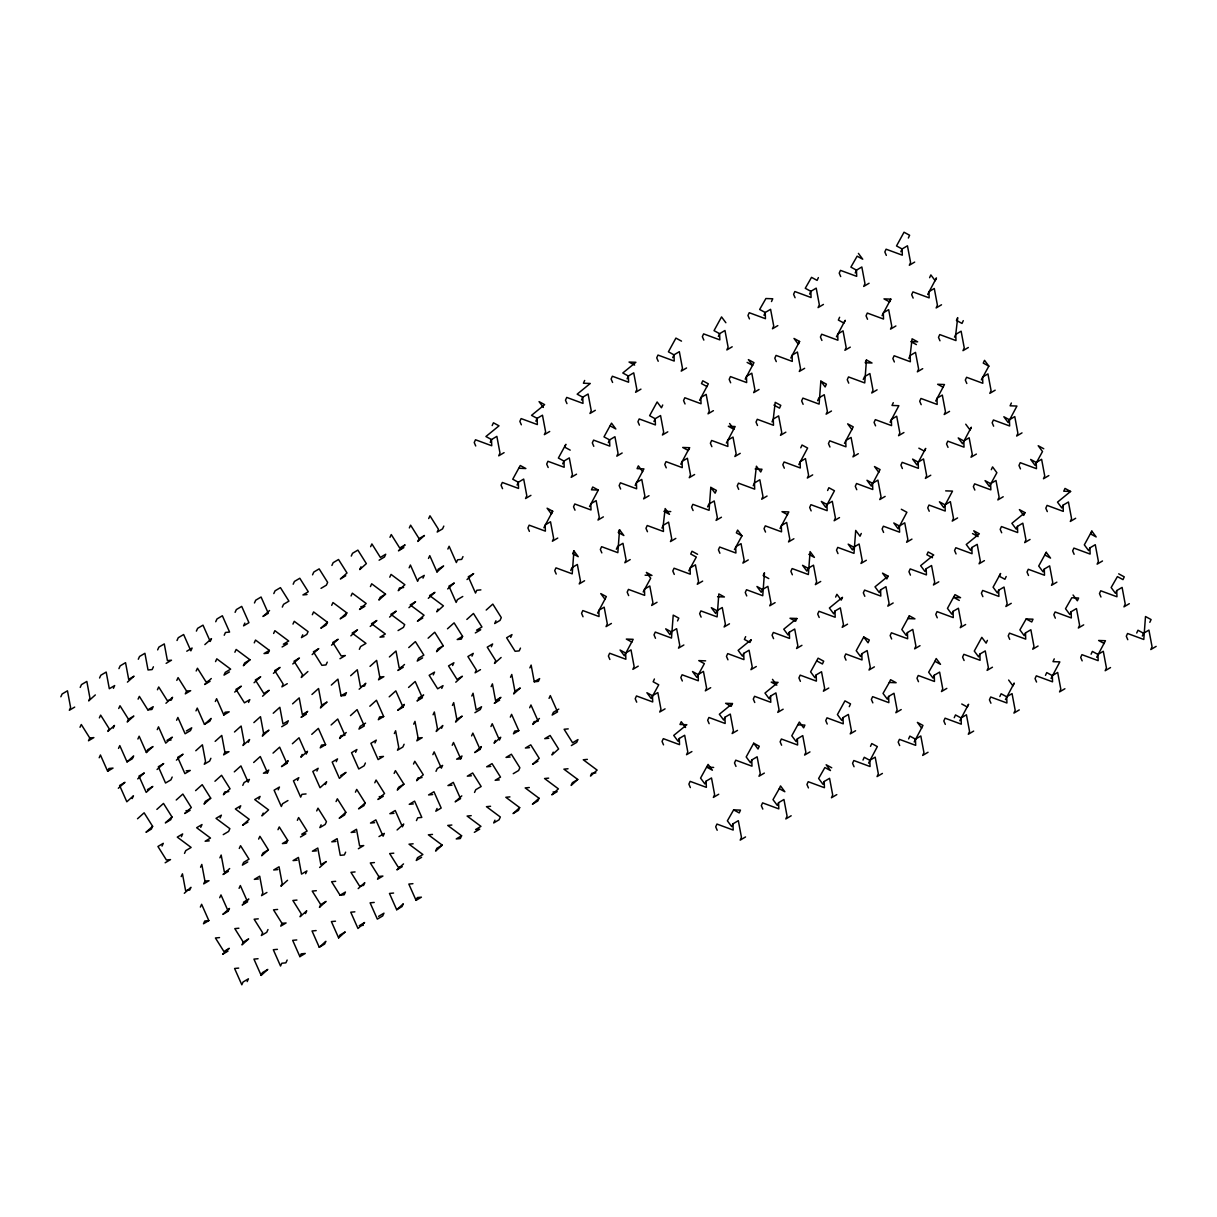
<?xml version="1.0" encoding="UTF-8"?>
<svg xmlns="http://www.w3.org/2000/svg" width="1217" height="1217" viewBox="0 0 1217 1217"><rect width="100%" height="100%" fill="white"/><g stroke="black" fill="none" stroke-linecap="round" stroke-linejoin="round"><path stroke-width="1.5" d="M573.922 550.89L572.659 553.674L578.242 556.701L573.922 550.89L572.218 573.846L555.986 567.867L554.724 570.636L556.215 574.059M619.544 529.73L618.282 532.498L623.865 535.526L619.544 529.73L617.84 552.67L601.609 546.692L600.346 549.46L601.837 552.898M655.491 638.286L654.016 634.863L655.278 632.079L671.495 638.073L673.214 615.117L678.797 618.145L677.534 620.929M710.789 487.378L715.109 493.189L716.372 490.405L710.789 487.378L709.085 510.319L692.853 504.34L691.591 507.124L693.082 510.547M701.114 617.11L699.638 613.687L700.886 610.919L717.117 616.897L718.836 593.942L724.404 596.969L717.574 596.726M746.736 595.934L745.26 592.512L746.508 589.743L762.74 595.721L764.459 572.766L763.196 575.55L768.779 578.577M820.836 381.149L825.156 386.96L826.404 384.176L820.836 381.149L819.117 404.105L802.885 398.111L801.638 400.895L803.114 404.318M792.358 574.774L790.883 571.351L792.13 568.567L808.362 574.546L810.081 551.605L814.401 557.401L808.818 554.374M866.458 359.973L865.196 362.757L872.026 363.001L866.458 359.973L864.739 382.929L848.508 376.935L847.26 379.719L848.736 383.142M837.981 553.598L836.505 550.175L837.752 547.391L853.984 553.37L855.703 530.429L860.023 536.225L861.271 533.457M1127.779 639.701L1126.303 636.263L1127.566 633.494L1143.782 639.473L1145.501 616.517L1151.084 619.559L1149.822 622.328M60.85 696.778L62.113 693.994L67.467 690.815L70.601 707.488L69.339 710.272L74.693 707.092M80.216 687.392L81.478 684.608L86.833 681.429L89.952 698.117L88.689 700.901L95.322 694.937M99.566 678.006L100.828 675.237L106.198 672.058L109.317 688.731L114.672 685.551L113.409 688.335M80.018 727.279L81.28 724.495L89.754 737.989L88.491 740.773L93.861 737.593L89.754 737.989M118.931 668.635L120.194 665.851L125.549 662.672L128.683 679.36L134.037 676.18L127.42 682.128M99.368 717.893L100.631 715.109L109.119 728.618L107.857 731.402L114.474 725.438L113.211 728.222M138.297 659.249L139.559 656.465L144.914 653.301L148.033 669.974L152.14 669.578L153.403 666.794M118.734 708.507L119.996 705.738L128.485 719.232L127.222 722.016L133.84 716.052L128.485 719.232M99.186 757.765L100.433 754.996L107.659 771.274L113.029 768.094L108.921 768.49L107.659 771.274M157.647 649.878L158.91 647.094L164.28 643.915L167.398 660.588L171.491 660.207L166.136 663.371M138.099 699.136L139.362 696.352L147.835 709.861L151.942 709.465L153.205 706.681L147.835 709.861M118.536 748.394L119.798 745.61L127.024 761.888L132.379 758.723L133.642 755.94L127.024 761.888M177.013 640.492L178.275 637.708L183.63 634.529L190.856 650.821L192.119 648.037L186.764 651.217M157.449 689.75L158.712 686.966L167.201 700.475L171.308 700.079L172.555 697.295L165.938 703.259M137.901 739.008L139.164 736.224L146.39 752.517L153.007 746.553L147.653 749.733L146.39 752.517M196.378 631.106L197.641 628.337L202.996 625.158L210.222 641.435L211.484 638.666L204.852 644.614M176.815 680.379L178.078 677.595L186.566 691.089L185.303 693.873L190.658 690.693L186.566 691.089M157.267 729.637L158.514 726.853L165.74 743.131L172.373 737.183L167.003 740.362L171.11 739.966M132.181 798.595L133.444 795.812L126.827 801.775L119.601 785.497L124.971 782.318L118.338 788.266M215.728 621.735L216.991 618.951L222.361 615.772L229.587 632.064L225.48 632.46L224.217 635.244M196.18 670.993L197.443 668.209L205.916 681.718L210.024 681.322L204.669 684.502L211.286 678.538M176.617 720.251L177.88 717.467L185.106 733.76L190.46 730.58L191.723 727.796L186.368 730.976M235.094 612.349L236.357 609.58L241.711 606.401L248.937 622.678L243.583 625.857L244.845 623.074M215.546 661.607L216.793 658.838L230.652 669.152L225.282 672.332L224.019 675.116L229.389 671.936M195.983 710.88L197.245 708.096L204.471 724.374L209.826 721.194L211.089 718.426L204.471 724.374M172.175 777.054L170.912 779.838L165.542 783.018L158.332 766.725L163.686 763.561L157.069 769.509M152.612 826.313L151.349 829.096L145.994 832.276L152.612 826.313L144.123 812.819L137.506 818.767M254.459 602.978L255.722 600.194L261.077 597.015L268.303 613.307L262.948 616.471L269.565 610.523M234.896 652.236L236.159 649.452L250.002 659.781L243.385 665.729L244.647 662.961L250.002 659.781M215.348 701.494L216.611 698.71L223.822 715.003L229.192 711.823L225.084 712.219L223.822 715.003M171.977 816.942L170.715 819.726L165.345 822.89L171.977 816.942L163.489 803.433L156.871 809.396M273.81 593.592L275.072 590.808L280.442 587.644L288.916 601.137L283.561 604.317L282.298 607.1M162.028 846.089L163.291 843.32L157.936 846.484L166.41 859.993L170.517 859.598L165.147 862.777M254.262 642.85L255.524 640.066L269.368 650.395L268.105 653.179L264.013 653.575L269.368 650.395M210.891 758.297L209.628 761.081L204.273 764.261L205.536 761.477L202.402 744.789L195.785 750.752M293.175 584.221L294.438 581.437L299.793 578.258L308.281 591.766L302.927 594.93L307.019 594.535M181.394 836.718L182.656 833.934L177.286 837.113L191.13 847.443L185.775 850.607L184.512 853.391M273.627 633.479L274.875 630.695L288.733 641.024L283.363 644.189L287.471 643.793L282.101 646.972M224.886 752.091L223.624 754.875L228.994 751.695L224.886 752.091L221.768 735.418L215.15 741.366M248.542 702.437L249.804 699.653L244.45 702.833L235.961 689.339L241.331 686.16L234.698 692.108M312.541 574.835L313.803 572.051L319.158 568.871L327.647 582.38L326.384 585.164L321.029 588.343M200.744 827.332L202.007 824.548L196.652 827.727L210.495 838.057L205.141 841.236L209.233 840.841M292.978 624.093L294.24 621.309L308.084 631.638L306.821 634.422L301.466 637.602L302.729 634.818M181.196 876.59L182.459 873.821L185.577 890.494L189.685 890.099L190.947 887.315L184.315 893.278M248.344 742.324L249.607 739.54L242.989 745.489L244.252 742.72L241.133 726.032L234.501 731.995M331.906 565.449L333.154 562.68L338.524 559.501L347.012 572.994L340.38 578.957L345.75 575.778M220.11 817.961L221.372 815.177L216.018 818.356L229.861 828.671L228.598 831.454L223.243 834.634M312.343 614.707L313.606 611.938L327.449 622.267L326.186 625.036L320.832 628.215L327.449 622.267M200.562 867.219L201.809 864.435L204.943 881.108L203.68 883.892L209.035 880.712L204.943 881.108M263.617 733.334L262.355 736.118L268.972 730.154L263.617 733.334L260.484 716.661L253.866 722.609M242.791 785.376L244.054 782.592L249.409 779.412L248.146 782.196L240.936 765.919L234.303 771.867M351.257 556.078L352.519 553.294L357.874 550.114L366.363 563.623L359.745 569.571L361.008 566.803M239.475 808.575L240.738 805.791L235.368 808.97L249.211 819.3L242.594 825.248L247.964 822.083M331.709 605.336L332.971 602.552L346.815 612.881L345.552 615.665L340.182 618.845L346.815 612.881M219.912 857.833L221.175 855.049L224.308 871.737L228.4 871.342L223.046 874.521L229.663 868.558M200.364 907.091L201.626 904.307L208.837 920.6L203.482 923.779L204.745 920.995L208.837 920.6M267.512 772.825L268.774 770.042L263.42 773.221L267.512 772.825L260.286 756.533L253.668 762.496M370.622 546.692L371.885 543.908L380.373 557.416L385.728 554.237L384.466 557.021L379.111 560.2M258.841 799.189L260.088 796.42L254.733 799.584L268.577 809.913L261.959 815.877L263.222 813.093M351.059 595.95L352.322 593.181L366.165 603.495L359.547 609.458L364.902 606.279L360.81 606.674M239.277 848.462L240.54 845.678L249.029 859.172L243.659 862.351L242.396 865.135L247.766 861.955M219.714 897.72L220.977 894.936L228.203 911.214L222.848 914.393L229.465 908.445L228.203 911.214M327.251 662.139L325.989 664.923L321.897 665.319L313.408 651.81L318.763 648.631L312.145 654.594M286.877 763.439L288.14 760.655L281.523 766.619L286.877 763.439L279.651 747.162L273.034 753.11M389.988 537.321L391.25 534.537L399.724 548.03L405.094 544.866L398.461 550.814L403.831 547.635M278.191 789.818L279.454 787.034L274.099 790.213L281.325 806.491L282.572 803.722L287.942 800.543M370.424 586.579L371.687 583.795L385.53 594.124L378.913 600.072L380.176 597.304L385.53 594.124M258.643 839.076L259.906 836.292L268.379 849.801L261.761 855.749L263.024 852.98L268.379 849.801M321.699 705.191L320.436 707.975L327.054 702.026L321.699 705.191L318.565 688.518L311.948 694.481M239.08 888.334L240.342 885.55L247.568 901.843L242.198 905.022L248.831 899.059L243.461 902.238M302.135 754.449L300.873 757.233L307.49 751.285L306.243 754.053L299.017 737.776L292.384 743.739M409.338 527.935L410.601 525.151L419.089 538.659L417.827 541.443L424.444 535.48L419.089 538.659M297.556 780.432L298.819 777.663L293.449 780.827L300.675 797.12L301.938 794.336L306.045 793.94M389.79 577.193L391.053 574.409L404.896 584.738L398.263 590.701L399.526 587.917L403.633 587.522M359.35 649.33L360.612 646.562L365.967 643.382L352.124 633.053L357.494 629.874L350.861 635.837M277.993 829.69L279.256 826.921L287.744 840.415L286.482 843.198L282.39 843.594L287.744 840.415M428.703 518.548L429.966 515.78L438.455 529.273L437.192 532.057L442.547 528.878L443.809 526.094M316.922 771.061L318.169 768.277L312.815 771.456L320.041 787.734L326.658 781.786L325.395 784.554M409.14 567.822L410.403 565.038L417.629 581.315L418.891 578.531L424.246 575.367L422.984 578.136M297.359 820.319L298.621 817.535L307.11 831.044L301.74 834.208L305.847 833.812L300.477 836.992M243.263 942.11L242 944.894L248.633 938.931L243.263 942.11L234.79 928.617L238.882 928.221M336.272 761.675L337.535 758.891L332.18 762.07L339.406 778.363L346.024 772.399L340.669 775.579M428.506 558.436L429.768 555.652L436.994 571.944L443.612 565.981L438.257 569.16L436.994 571.944M316.724 810.933L317.987 808.149L326.46 821.658L325.198 824.441L319.843 827.621L321.105 824.837M492.17 425.585L493.433 422.801L499.016 425.828L485.918 436.523L491.501 439.55L496.855 436.371L499.989 453.043L498.727 455.827L504.081 452.648M379.78 677.063L378.517 679.831L383.872 676.667L379.78 677.063L376.646 660.375L370.029 666.338M267.983 929.56L266.721 932.344L261.366 935.508L262.629 932.739L254.14 919.231L258.247 918.835M490.238 442.319L491.501 439.55L491.729 445.757L475.497 439.763L474.234 442.547L475.725 445.97M247.173 981.602L248.435 978.818L243.065 981.997L241.818 984.781L234.592 968.489L238.684 968.093M355.638 752.304L356.9 749.52L351.546 752.699L358.756 768.977L364.126 765.797L365.389 763.013M447.871 549.05L449.134 546.281L456.345 562.558L457.607 559.774L461.715 559.379L462.977 556.595M336.075 801.562L337.337 798.778L345.826 812.271L344.563 815.055L339.208 818.235L345.826 812.271M281.994 923.353L280.731 926.137L286.086 922.958L281.994 923.353L273.506 909.844L277.598 909.449M305.65 873.7L306.912 870.916L301.542 874.095L298.424 857.422L293.069 860.586L297.161 860.191M261.168 975.395L262.431 972.611L267.786 969.432L261.168 975.395L253.942 959.118L258.05 958.722M375.003 742.918L376.266 740.134L370.896 743.313L378.122 759.591L383.477 756.426L379.385 756.822M438.059 609.032L436.797 611.816L443.414 605.853L429.571 595.539L434.925 592.36L428.308 598.308M355.44 792.176L356.703 789.392L365.191 802.901L363.929 805.684L358.559 808.849L365.191 802.901M305.452 913.571L306.714 910.803L300.082 916.751L301.344 913.967L292.871 900.474L296.963 900.078M287.151 960.061L285.889 962.845L281.796 963.24L280.534 966.009L273.308 949.732L277.4 949.336M403.04 707.153L404.303 704.384L397.685 710.332L403.04 707.153L395.814 690.876L389.197 696.839M535.86 421.158L537.123 418.374L542.478 415.195L545.612 431.868L544.349 434.652L549.704 431.472M394.354 733.532L395.616 730.763L398.75 747.436L397.487 750.22L402.842 747.04L404.105 744.256M374.806 782.79L376.068 780.021L384.542 793.514L377.924 799.478L383.279 796.298L379.187 796.694M320.71 904.596L319.447 907.38L326.065 901.417L320.71 904.596L312.221 891.087L316.329 890.692M345.628 852.159L344.365 854.942L340.273 855.338L337.139 838.65L331.785 841.829L335.877 841.434M299.899 956.638L301.147 953.854L305.254 953.459L299.899 956.638L292.673 940.345L296.765 939.95M517.073 485.02L518.336 482.251L523.69 479.072L526.809 495.745L525.561 498.529L530.916 495.349M433.282 674.903L434.545 672.119L429.175 675.298L437.664 688.792L443.018 685.627L441.756 688.396M413.719 724.161L414.982 721.377L418.1 738.05L416.838 740.834L422.208 737.654L418.1 738.05M394.156 773.419L395.419 770.635L403.907 784.144L397.29 790.092L398.552 787.323L403.907 784.144M462.582 636.354L461.319 639.138L457.212 639.534L462.582 636.354L454.093 622.861L447.476 628.809M452.633 665.516L453.895 662.733L448.541 665.912L457.029 679.421L462.384 676.241L455.767 682.205M433.085 714.775L434.347 711.991L437.466 728.679L436.203 731.463L442.821 725.499L441.558 728.283M584.677 380.449L583.415 383.233L590.26 383.477L577.162 394.171L582.745 397.198L588.1 394.019L591.234 410.692L589.971 413.476L595.326 410.296M413.521 764.033L414.784 761.264L423.273 774.757L416.64 780.721L417.903 777.937L422.01 777.541M581.483 399.982L582.745 397.198L582.973 403.405L566.742 397.411L565.479 400.195L566.97 403.618M338.615 937.881L339.878 935.097L345.232 931.918L338.615 937.881L331.389 921.588L335.496 921.193M471.998 656.146L473.261 653.362L467.906 656.541L476.379 670.035L475.117 672.818L480.487 669.639M452.435 705.404L453.698 702.62L456.831 719.293L455.569 722.077L462.186 716.113L456.831 719.293M562.695 463.844L563.958 461.076L569.313 457.896L572.431 474.569L571.184 477.353L576.539 474.174M432.887 754.662L434.15 751.878L441.36 768.155L442.623 765.387L437.268 768.551L436.005 771.335M378.791 876.453L377.529 879.237L382.899 876.057L378.791 876.453L370.303 862.944L374.41 862.564M495.943 620.776L494.68 623.56L500.035 620.381L501.298 617.597L492.809 604.104L486.192 610.052M543.893 527.722L552.685 511.231L547.102 508.204L551.423 514L552.685 511.231M491.364 646.759L492.626 643.976L487.256 647.155L495.745 660.664L494.482 663.432L501.1 657.484M471.8 696.018L473.063 693.234L476.182 709.922L481.552 706.742L480.289 709.526L474.919 712.69M416.442 820.593L417.705 817.809L421.812 817.413L414.586 801.136L409.231 804.315L413.324 803.92M452.237 745.276L453.5 742.492L460.726 758.784L456.634 759.18L461.988 756L460.726 758.784M627.105 378.806L628.368 376.023L633.722 372.843L636.856 389.531L635.593 392.3L640.948 389.136M510.714 637.373L511.977 634.605L506.622 637.769L515.11 651.278L519.203 650.882L520.465 648.098M491.166 686.631L492.429 683.863L495.547 700.536L500.902 697.356L494.285 703.32L499.639 700.14M437.07 808.438L435.808 811.222L441.178 808.042L433.952 791.75L428.582 794.929L432.689 794.534M471.603 735.905L472.865 733.121L480.091 749.398L474.721 752.578L481.354 746.614L480.091 749.398M608.317 442.684L609.58 439.9L614.935 436.72L618.053 453.393L616.806 456.177L622.161 452.998M510.516 677.26L511.779 674.477L514.913 691.15L513.65 693.933L520.268 687.985L514.913 691.15M589.515 506.546L598.308 490.055L592.725 487.028L591.462 489.797L598.308 490.055M490.968 726.519L492.231 723.735L499.442 740.027L500.704 737.243L494.087 743.191L495.349 740.423M416.062 900.352L417.325 897.568L421.417 897.172L416.062 900.352L408.836 884.074L412.928 883.679M570.727 570.423L571.99 567.639L577.345 564.475L580.479 581.148L579.216 583.932L584.571 580.752M529.882 667.874L531.144 665.091L534.263 681.779L538.37 681.383L539.633 678.599L534.263 681.779M474.539 792.45L475.786 789.681L481.156 786.501L472.668 772.993L467.313 776.172L471.405 775.777M672.727 357.631L673.99 354.847L679.345 351.667L682.478 368.355L681.216 371.124L686.571 367.96M510.319 717.132L511.581 714.364L518.807 730.641L513.452 733.821L514.715 731.037L518.807 730.641M461.593 835.76L460.33 838.543L456.238 838.939L461.593 835.76L447.75 825.43L451.857 825.035M653.94 421.508L655.202 418.724L660.557 415.545L663.676 432.218L662.428 435.001L667.783 431.822M662.717 405.002L661.455 407.786L657.134 401.975L649.619 415.697L655.202 418.724L655.415 424.931L639.199 418.937L637.936 421.721L639.412 425.144M529.684 707.762L530.947 704.978L538.173 721.255L534.065 721.651L532.818 724.434L539.435 718.486M635.137 485.37L643.93 468.88L637.084 468.636L638.347 465.852L642.667 471.664M616.35 549.247L617.612 546.463L622.967 543.299L626.101 559.972L624.838 562.756L630.193 559.577M549.05 698.375L550.312 695.592L557.538 711.884L552.168 715.064L553.431 712.28L558.786 709.1M494.954 820.182L493.691 822.951L499.061 819.786L500.324 817.003L486.465 806.673L490.573 806.278M718.349 336.455L719.612 333.671L724.967 330.492L728.101 347.18L726.838 349.948L732.193 346.784M597.562 613.125L606.34 596.619L600.757 593.592L605.077 599.403M699.562 400.332L708.34 383.827L702.757 380.799L701.494 383.583L707.077 386.61M519.674 807.616L518.412 810.4L513.057 813.58L519.674 807.616L505.831 797.287L509.938 796.892M680.759 464.209L689.552 447.704L682.707 447.46L688.29 450.488L689.552 447.704M553.233 752.152L551.97 754.936L558.603 748.987L550.114 735.479L544.744 738.658L548.852 738.263M539.04 798.246L537.777 801.014L532.422 804.194L539.04 798.246L525.196 787.916L529.289 787.521M661.972 528.072L663.235 525.303L665.167 508.554L669.487 514.35L663.904 511.323L670.75 511.581M763.972 315.279L765.234 312.495L770.589 309.316L773.723 326.004L772.46 328.788L777.815 325.608M771.487 301.557L772.749 298.774L765.904 298.53L759.651 309.468L765.234 312.495L765.447 318.702L749.231 312.708L747.968 315.492L749.459 318.915M643.184 591.949L650.699 578.227L646.379 572.416L651.962 575.443L645.116 575.2M745.184 379.156L753.962 362.651L748.379 359.623L752.699 365.435L747.116 362.407M631.912 642.104L626.329 639.077L633.175 639.321L624.382 655.826L620.077 650.015L625.644 653.042L631.014 649.863L634.133 666.551L632.87 669.335L638.24 666.155M726.382 443.034L735.159 426.528L728.329 426.285L733.912 429.312L729.591 423.501M707.594 506.896L708.857 504.127L714.212 500.948L717.345 517.621L716.083 520.404L721.438 517.225M809.594 294.103L810.857 291.319L816.211 288.14L819.345 304.828L818.083 307.612L823.437 304.433M818.372 277.598L817.109 280.382L811.526 277.354L805.274 288.292L810.857 291.319L811.07 297.526L794.853 291.532L793.59 294.316L795.081 297.739M688.807 570.773L696.322 557.051L690.739 554.024L692.001 551.24L697.584 554.283M790.807 357.981L799.584 341.475L794.001 338.448L798.322 344.259L799.584 341.475M671.267 631.866L670.004 634.65L665.699 628.839L671.267 631.866L676.637 628.687L679.755 645.375L678.493 648.159L683.863 644.98M654.411 678.995L653.149 681.779L658.732 684.806L651.217 698.528L646.896 692.716L652.479 695.744L657.834 692.564L660.968 709.252L659.705 712.021L665.06 708.857M772.004 421.858L773.267 419.074L775.214 402.325L780.782 405.352L779.534 408.136L773.951 405.109M753.217 485.72L754.479 482.951L756.411 466.202L760.731 472.013L761.994 469.23L755.149 468.986M855.216 272.927L856.479 270.144L861.834 266.979L864.968 283.652L863.705 286.436L869.06 283.257M734.429 549.597L741.944 535.876L737.624 530.08L736.361 532.848L741.944 535.876M839.624 317.272L838.361 320.056L843.944 323.083L845.207 320.299L836.429 336.805M716.889 610.691L715.626 613.474L711.321 607.663L716.889 610.691L722.259 607.526L725.378 624.199L724.115 626.983L729.47 623.804M817.626 400.682L818.889 397.898L824.259 394.719L827.377 411.407L826.115 414.176L831.47 411.011M800.771 447.81L802.033 445.026L807.616 448.054L798.839 464.559M705.617 660.846L698.771 660.603L704.354 663.63L696.839 677.352L692.519 671.541L698.102 674.568L703.456 671.388L706.59 688.077L705.328 690.86L710.682 687.681M691.895 751.558L686.525 754.723L687.788 751.954L684.669 735.266L679.314 738.445L678.052 741.229L673.731 735.418L686.829 724.723L679.984 724.48L681.246 721.696L685.567 727.507M900.839 251.752L902.101 248.968L907.456 245.804L910.59 262.476L909.327 265.26L914.682 262.081M908.354 238.03L909.616 235.261L904.033 232.219L896.518 245.94L902.101 248.968L902.314 255.174L886.098 249.196L884.835 251.965L886.326 255.387M780.051 528.421L788.829 511.931L781.983 511.672L787.566 514.7M882.051 315.629L890.829 299.123L883.983 298.88L889.566 301.907L890.829 299.123M762.511 589.515L761.249 592.299L756.944 586.488L762.511 589.515L767.881 586.351L771 603.024L769.737 605.807L775.092 602.628M745.656 636.643L744.393 639.427L749.976 642.454L751.239 639.67L738.141 650.365L742.461 656.176L743.724 653.392L749.079 650.213L752.212 666.901L750.95 669.685L756.305 666.505M863.249 379.506L864.511 376.722L869.881 373.543L873 390.231L871.737 393L877.092 389.836M844.461 443.384L853.239 426.878L847.656 423.851L851.976 429.662M827.606 490.512L828.868 487.728L834.451 490.755L825.674 507.246L821.353 501.45L826.936 504.477L832.291 501.298L835.41 517.97L834.147 520.754L839.517 517.575M737.517 730.383L732.147 733.547L733.41 730.778L730.291 714.09L724.936 717.269L723.674 720.053L719.353 714.242L732.451 703.548L725.606 703.304L731.189 706.332L732.451 703.548M929.605 277.704L930.868 274.92L935.188 280.731L936.451 277.948L927.673 294.453M718.715 794.245L713.36 797.424L714.622 794.64L711.504 777.967L706.134 781.147L704.871 783.931L700.566 778.119L708.081 764.398L712.401 770.209L706.818 767.182L713.649 767.425M808.134 568.339L806.871 571.123L802.551 565.312L808.134 568.339L813.504 565.175L816.622 581.848L815.36 584.632L820.714 581.452M908.871 358.33L910.133 355.547L912.081 338.798L917.648 341.825L910.818 341.581L916.401 344.609M801.927 645.329L796.572 648.509L797.835 645.725L794.701 629.037L789.346 632.216L788.084 635L783.763 629.189L796.861 618.495L790.016 618.251L795.599 621.279L796.861 618.495M893.278 402.675L892.015 405.459L898.861 405.702L890.083 422.208M783.139 709.207L777.769 712.386L779.032 709.602L775.914 692.914L770.559 696.094L769.296 698.877L764.976 693.066L778.074 682.372L771.228 682.128L776.811 685.156L772.491 679.345M878.811 472.363L874.491 466.552L880.074 469.579L871.296 486.085L866.976 480.274L872.559 483.301L877.913 480.122L881.032 496.795L879.769 499.578L885.139 496.399M764.337 773.084L758.982 776.248L760.245 773.48L757.126 756.791L751.756 759.971L750.493 762.755L746.188 756.944L753.703 743.222L759.271 746.249L758.024 749.033L753.703 743.222M853.756 547.178L852.493 549.947L848.173 544.136L853.756 547.178L859.126 543.999L862.244 560.672L860.982 563.456L866.337 560.276M835.638 597.075L836.9 594.292L841.221 600.103L842.483 597.319L829.386 608.013L833.706 613.824L834.968 611.04L840.323 607.876L843.457 624.549L842.194 627.333L847.549 624.154M745.549 836.946L740.195 840.126L741.457 837.342L738.323 820.669L732.969 823.848L731.706 826.632L727.386 820.821L733.638 809.883L740.484 810.126L739.221 812.91L733.638 809.883M954.493 337.155L955.756 334.371L957.703 317.622L956.44 320.406L962.008 323.433L963.271 320.649M935.706 401.032L944.483 384.526L937.638 384.283L943.221 387.31M828.762 688.031L823.392 691.21L824.654 688.426L821.536 671.738L816.181 674.918L814.918 677.702L810.598 671.89L818.113 658.169L823.696 661.196L822.433 663.98L816.85 660.953M918.85 448.16L924.433 451.188L925.696 448.404L916.918 464.909L912.598 459.098L918.181 462.125L923.536 458.946L926.654 475.619L925.392 478.403L930.762 475.223M809.959 751.908L804.604 755.072L805.867 752.304L802.748 735.616L797.378 738.795L796.116 741.579L791.795 735.768L799.326 722.046L803.646 727.857L804.893 725.073L798.063 724.83M779.26 788.707L780.523 785.923L784.843 791.735L779.26 788.707L773.008 799.645L777.328 805.456L778.591 802.672L783.946 799.493L787.08 816.166L785.817 818.95L791.172 815.77M901.325 509.254L906.893 512.281L898.116 528.771L893.795 522.975L899.378 526.003L904.748 522.823L907.867 539.496L906.604 542.28L911.959 539.101M893.172 602.978L887.817 606.157L889.079 603.373L885.946 586.7L880.591 589.865L879.328 592.649L875.008 586.837L888.106 576.158L882.523 573.131L886.843 578.927L888.106 576.158M981.328 379.856L988.843 366.134L984.523 360.323L983.26 363.107L988.843 366.134M874.384 666.855L869.014 670.035L870.277 667.251L867.158 650.563L861.803 653.742L860.541 656.526L856.22 650.715L863.735 636.993L869.318 640.02L868.056 642.804L863.735 636.993M965.735 424.201L970.055 430.012L971.318 427.228L962.541 443.733L958.22 437.922L963.803 440.95L969.158 437.77L972.277 454.443L971.014 457.227L976.384 454.063M855.581 730.732L850.227 733.897L851.489 731.128L848.371 714.44L843.001 717.619L841.738 720.403L837.418 714.592L844.948 700.87L850.516 703.898L849.268 706.681M945.685 490.862L952.515 491.105L943.738 507.595L939.418 501.8L945.001 504.827L950.371 501.647L953.489 518.32L952.226 521.104L957.581 517.925M836.794 794.61L831.439 797.774L832.702 794.99L829.568 778.317L824.213 781.497L822.951 784.28L818.63 778.469L824.883 767.531L830.466 770.559L826.145 764.748L831.728 767.775M938.794 581.802L933.439 584.981L934.702 582.198L931.568 565.525L926.213 568.704L924.95 571.473L920.63 565.662L933.728 554.982L928.145 551.955L926.882 554.724L932.465 557.751M909.358 615.817L908.095 618.601L914.941 618.845L909.358 615.817L901.843 629.539L906.163 635.35L907.426 632.566L912.78 629.402L915.899 646.075L914.636 648.859L920.006 645.679M1011.357 403.025L1010.095 405.809L1016.94 406.052L1008.163 422.558L1003.842 416.746L1009.425 419.774L1014.78 416.594L1017.899 433.282L1016.636 436.051L1022.006 432.887M889.308 682.478L890.57 679.695L896.138 682.722L889.308 682.478L883.04 693.416L887.36 699.227L888.623 696.443L893.993 693.264L897.112 709.952L895.849 712.736L901.204 709.557M991.307 469.686L992.57 466.902L996.875 472.713L989.36 486.435L985.04 480.624L990.623 483.651L995.993 480.472L999.111 497.144L997.849 499.928L1003.204 496.749M862.99 760.077L864.253 757.293L869.836 760.321L875.19 757.141L878.324 773.829L877.061 776.598L882.416 773.434M870.505 746.356L871.768 743.572L877.351 746.599L868.573 763.105M984.416 560.626L979.061 563.806L980.324 561.022L977.19 544.349L971.835 547.528L970.573 550.297L966.252 544.501L979.35 533.807L973.767 530.779L978.088 536.591L972.505 533.548M965.629 624.504L960.259 627.683L961.521 624.899L958.403 608.226L953.048 611.39L951.785 614.174L947.465 608.363L954.98 594.641L960.563 597.684L953.717 597.425L959.3 600.453M934.93 661.303L936.192 658.519L940.498 664.33L934.93 661.303L928.662 672.24L932.983 678.052L934.245 675.268L939.615 672.088L942.734 688.776L941.471 691.56L946.826 688.381M908.612 738.902L909.875 736.118L915.458 739.145L920.813 735.966L923.946 752.654L922.684 755.422L928.039 752.258M1043.76 448.754L1038.192 445.726L1042.497 451.537L1034.982 465.259L1030.662 459.448L1036.245 462.475L1041.615 459.296L1044.734 475.969L1043.471 478.753L1048.826 475.573M914.195 741.929L922.973 725.423L917.39 722.396L921.71 728.207M1030.038 539.45L1024.684 542.63L1025.946 539.846L1022.812 523.173L1017.458 526.352L1016.195 529.121L1011.875 523.325L1024.973 512.631L1019.39 509.604L1023.71 515.415L1024.973 512.631M1011.251 603.328L1005.881 606.507L1007.144 603.723L1004.025 587.05L998.67 590.215L997.408 592.998L993.087 587.187L1000.602 573.481L999.34 576.25L1004.923 579.277L1006.185 576.508M992.448 667.205L987.093 670.384L988.356 667.601L985.238 650.912L979.868 654.092L978.605 656.876L974.285 651.065L981.815 637.343L986.12 643.154L987.383 640.37M954.234 717.726L955.497 714.942L961.08 717.969L966.435 714.79L969.569 731.478L968.306 734.262L973.661 731.082M959.817 720.753L968.595 704.247L967.332 707.031L961.749 704.004M1075.661 518.275L1070.306 521.454L1071.568 518.67L1068.435 501.997L1063.08 505.177L1061.817 507.961L1057.497 502.149L1070.595 491.455L1065.012 488.428L1063.749 491.212L1070.595 491.455M1046.224 552.305L1044.962 555.074L1050.545 558.101L1046.224 552.305L1038.709 566.027L1043.03 571.823L1044.292 569.054L1049.647 565.875L1052.766 582.547L1051.503 585.331L1056.873 582.152M1038.071 646.029L1032.716 649.209L1033.978 646.425L1030.86 629.752L1025.49 632.916L1024.227 635.7L1019.907 629.889L1026.174 618.951L1033.005 619.194L1031.742 621.978L1026.174 618.951M999.857 696.55L1001.119 693.766L1006.702 696.793L1012.057 693.614L1015.191 710.302L1013.928 713.086L1019.283 709.907M1005.44 699.577L1014.217 683.072L1012.955 685.856L1008.634 680.044M1091.847 531.129L1090.584 533.913L1096.167 536.94L1091.847 531.129L1084.332 544.851L1088.652 550.647L1089.915 547.878L1095.27 544.699L1098.388 561.372L1097.126 564.156L1102.496 560.976M1083.693 624.853L1078.338 628.033L1079.601 625.249L1076.482 608.576L1071.112 611.74L1069.849 614.524L1065.529 608.713L1071.797 597.775L1078.627 598.034L1077.364 600.802L1073.059 595.007M1045.479 675.374L1046.742 672.59L1052.325 675.618L1057.679 672.438L1060.813 689.126L1059.551 691.91L1064.905 688.731M1054.257 658.869L1052.994 661.652L1059.84 661.896L1051.062 678.401M1129.315 603.678L1123.96 606.857L1125.223 604.073L1122.104 587.4L1116.734 590.58L1115.472 593.348L1111.151 587.537L1117.419 576.599L1122.987 579.627L1124.249 576.858L1118.682 573.831M1091.101 654.198L1092.364 651.414L1097.947 654.442L1103.302 651.278L1106.436 667.95L1105.173 670.734L1110.528 667.555M1096.684 657.226L1105.462 640.72L1098.616 640.477L1104.199 643.504M1136.724 633.023L1137.986 630.239L1143.569 633.266L1148.924 630.102L1152.058 646.775L1150.795 649.559L1156.15 646.379M1142.307 636.05L1143.569 633.266M137.704 778.895L144.321 772.932L138.966 776.111L146.192 792.389L152.81 786.441L147.455 789.62M254.064 682.737L260.681 676.774L255.327 679.953L263.815 693.462L269.17 690.282L262.553 696.23M176.419 760.138L183.052 754.175L177.682 757.354L184.908 773.632L190.263 770.452L186.171 770.848M273.429 673.351L280.047 667.403L274.692 670.567L283.165 684.076L281.903 686.86L287.273 683.68M292.78 663.98L299.412 658.017L294.042 661.196L302.531 674.69L301.268 677.473L307.886 671.525M331.511 645.208L338.128 639.26L332.773 642.439L341.247 655.933L345.354 655.537L339.984 658.716M176.222 800.01L182.854 794.062L191.328 807.556L184.71 813.519L190.065 810.339L185.973 810.735M273.232 713.238L279.849 707.275L282.968 723.948L288.338 720.783L287.075 723.567L281.705 726.732M370.227 626.451L376.844 620.503L371.489 623.667L385.333 633.996L379.978 637.176L384.07 636.78M195.587 790.639L202.205 784.676L210.693 798.185L204.076 804.133L205.338 801.349L210.693 798.185M292.582 703.852L299.215 697.889L302.333 714.577L307.688 711.397L301.071 717.361L306.425 714.181M389.592 617.08L396.21 611.117L390.855 614.296L404.698 624.625L403.435 627.394L398.065 630.573M214.953 781.253L221.57 775.29L230.059 788.799L223.426 794.762L224.689 791.978L228.796 791.582M408.942 607.694L415.575 601.73L410.205 604.91L424.048 615.239L417.431 621.202L422.786 618.023M331.313 685.095L337.93 679.132L341.049 695.82L345.156 695.424L346.419 692.64L341.049 695.82M350.663 675.709L357.296 669.761L360.415 686.434L364.507 686.038L365.769 683.254L359.152 689.218M447.673 588.937L454.291 582.973L448.936 586.153L456.147 602.43L457.409 599.662L462.779 596.482M467.024 579.551L473.656 573.603L468.286 576.767L475.512 593.059L476.775 590.275L480.882 589.88M389.394 656.952L396.012 651.004L399.13 667.677L403.238 667.281L397.883 670.461L404.5 664.497M311.75 734.353L318.367 728.39L325.593 744.682L320.238 747.862L321.501 745.078L325.593 744.682M408.745 647.581L415.377 641.618L423.851 655.126L418.496 658.291L417.233 661.074L422.603 657.895M331.115 724.967L337.733 719.019L344.959 735.296L340.851 735.692L339.604 738.476L346.221 732.512M428.11 638.195L434.728 632.231L443.216 645.74L436.599 651.703L437.861 648.92L443.216 645.74M350.481 715.596L357.098 709.633L364.324 725.925L358.954 729.089L360.217 726.321L365.572 723.141M369.831 706.21L376.449 700.262L383.674 716.539L378.32 719.719L379.582 716.935L383.674 716.539M466.841 619.438L473.459 613.474L481.947 626.983L476.577 630.163L480.685 629.767L475.315 632.931M408.562 687.453L415.18 681.49L422.405 697.782L417.035 700.962L423.668 694.998L418.298 698.178M287.547 880.302L280.929 886.25L282.192 883.481L279.058 866.793L273.703 869.972L277.795 869.577M319.645 867.493L326.262 861.545L320.908 864.709L317.789 848.036L312.419 851.215L316.526 850.82M397.092 829.979L403.709 824.015L402.447 826.799L395.221 810.522L389.866 813.686L393.958 813.291M358.178 888.608L364.796 882.66L363.533 885.444L359.426 885.839L350.952 872.33L355.045 871.935M461.791 795.872L455.173 801.836L460.528 798.656L453.302 782.379L447.947 785.558L452.039 785.163M403.512 863.903L396.894 869.851L402.249 866.687L398.157 867.082L389.668 853.573L393.776 853.178M319.25 947.252L325.867 941.304L324.62 944.073L319.25 947.252L312.024 930.975L316.131 930.579M442.243 845.146L435.61 851.094L436.873 848.31L442.243 845.146L428.384 834.816L432.491 834.421M396.696 909.738L403.314 903.775L402.051 906.559L396.696 909.738L389.47 893.445L393.578 893.05M577.756 779.473L571.138 785.437L572.401 782.653L577.756 779.473L563.912 769.159L568.02 768.764M713.405 410.661L708.035 413.826L709.298 411.057L706.179 394.369L700.825 397.548L701.038 403.755L684.821 397.761L683.558 400.545L685.034 403.968M759.028 389.486L753.658 392.65L754.92 389.881L751.802 373.193L746.447 376.372L746.66 382.579L730.443 376.585L729.181 379.369L730.656 382.792M804.65 368.31L799.28 371.474L800.543 368.705L797.424 352.017L792.069 355.197L792.282 361.403L776.066 355.41L774.803 358.194L776.279 361.616M850.272 347.134L844.902 350.313L846.165 347.53L843.046 330.841L837.692 334.021L837.904 340.228L821.688 334.234L820.425 337.018L821.901 340.441M895.895 325.958L890.525 329.138L891.787 326.354L888.669 309.666L883.314 312.845L883.527 319.052L867.31 313.058L866.048 315.842L867.523 319.265M941.517 304.782L936.147 307.962L937.409 305.178L934.291 288.49L928.936 291.669L929.149 297.876L912.933 291.897L911.67 294.666L913.146 298.089M557.751 538.051L552.381 541.23L553.644 538.446L550.525 521.774L545.155 524.938L545.383 531.144L529.167 525.166L527.904 527.95L529.38 531.373M603.373 516.875L598.003 520.055L599.266 517.271L596.147 500.598L590.777 503.777L591.006 509.969L574.789 503.99L573.526 506.774L575.002 510.197M648.996 495.699L643.626 498.879L644.888 496.095L641.77 479.422L636.4 482.601L636.628 488.793L620.411 482.814L619.149 485.598L620.624 489.021M694.618 474.524L689.248 477.703L690.511 474.919L687.392 458.246L682.022 461.426L682.25 467.632L666.034 461.639L664.771 464.422L666.247 467.845M740.225 453.348L734.87 456.527L736.133 453.743L733.014 437.07L727.644 440.25L727.872 446.456L711.641 440.463L710.393 443.247L711.869 446.669M785.847 432.172L780.493 435.351L781.755 432.567L778.637 415.895L773.267 419.074L773.495 425.281L757.263 419.287L756.016 422.071L757.491 425.494M922.714 368.66L917.359 371.839L918.622 369.055L915.503 352.367L910.133 355.547L910.362 361.753L894.13 355.76L892.867 358.543L894.358 361.966M968.336 347.484L962.982 350.663L964.244 347.879L961.126 331.191L955.756 334.371L955.984 340.577L939.752 334.584L938.49 337.368L939.98 340.79M675.815 538.401L670.461 541.58L671.723 538.796L668.589 522.123L663.235 525.303L663.463 531.494L647.231 525.516L645.968 528.3L647.459 531.723M767.06 496.049L761.705 499.229L762.968 496.445L759.834 479.772L754.479 482.951L754.692 489.158L738.476 483.164L737.213 485.948L738.704 489.371M812.682 474.873L807.327 478.053L808.59 475.269L805.456 458.596L800.101 461.775L800.314 467.982L784.098 461.988L782.835 464.772L784.326 468.195M858.304 453.698L852.95 456.877L854.212 454.093L851.079 437.42L845.724 440.6L845.937 446.806L829.72 440.813L828.458 443.597L829.948 447.019M903.927 432.537L898.572 435.701L899.835 432.933L896.701 416.244L891.346 419.424L891.559 425.631L875.342 419.637L874.08 422.421L875.571 425.844M949.549 411.361L944.194 414.525L945.457 411.757L942.323 395.069L936.968 398.248L937.181 404.455L920.965 398.461L919.702 401.245L921.193 404.668M995.171 390.185L989.817 393.35L991.079 390.581L987.945 373.893L982.591 377.072L982.804 383.279L966.587 377.285L965.324 380.069L966.815 383.492M611.406 623.454L606.051 626.633L607.298 623.849L604.18 607.161L598.825 610.341L599.038 616.547L582.821 610.569L581.559 613.338L583.034 616.76M657.028 602.278L651.673 605.457L652.92 602.674L649.802 586.001L644.447 589.165L644.66 595.372L628.444 589.393L627.181 592.162L628.657 595.585M702.65 581.102L697.28 584.282L698.543 581.498L695.424 564.825L690.069 567.989L690.282 574.196L674.066 568.217L672.803 570.986L674.279 574.409M748.272 559.926L742.902 563.106L744.165 560.322L741.047 543.649L735.692 546.813L735.905 553.02L719.688 547.042L718.426 549.825L719.901 553.248M793.895 538.751L788.525 541.93L789.787 539.146L786.669 522.473L781.314 525.653L781.527 531.844L765.31 525.866L764.048 528.65L765.523 532.072M266.919 892.457L261.564 895.636L262.826 892.852L259.708 876.179L254.338 879.359L258.445 878.963M358.361 848.736L363.731 845.556L359.623 845.952L356.505 829.279L351.15 832.458L355.242 832.063M378.989 836.581L384.344 833.402L383.081 836.185L375.87 819.893L370.5 823.072L374.608 822.677M513.255 773.693L518.609 770.513L519.872 767.744L511.383 754.236L506.029 757.415L510.136 757.02M537.975 761.142L532.62 764.322L539.237 758.358L530.749 744.85L525.394 748.029L529.486 747.634M571.336 745.565L576.691 742.385L577.953 739.601L572.598 742.781L564.11 729.272L568.217 728.877M228.005 951.101L222.65 954.28L229.268 948.317L223.913 951.496L215.424 937.988L219.516 937.592M340.075 895.21L345.43 892.031L344.168 894.814L340.075 895.21L331.587 881.716L335.679 881.321M421.614 857.3L416.26 860.48L417.507 857.696L422.877 854.517L409.034 844.187L413.126 843.792M474.341 832.337L479.696 829.157L475.604 829.553L480.958 826.373L467.115 816.059L471.207 815.664M378.593 916.34L383.964 913.161L382.701 915.945L377.331 919.109L370.105 902.831L374.212 902.436M490.77 766.391L486.663 766.786L492.033 763.622L500.506 777.115L495.152 780.295L499.259 779.899M587.37 759.378L583.278 759.773L597.121 770.102L590.504 776.05L591.766 773.282L595.858 772.886M548.654 778.135L544.562 778.53L558.405 788.859L551.773 794.823L557.143 791.643L553.035 792.039M354.847 911.822L350.755 912.218L357.981 928.495L364.598 922.532L359.243 925.711L363.335 925.316M519.005 468.271L525.85 468.53L520.268 465.502L512.753 479.224L518.336 482.251L518.548 488.443L502.332 482.464L501.069 485.248L502.545 488.671M681.505 341.125L675.922 338.098L668.407 351.819L673.99 354.847L674.218 361.053L657.986 355.06L656.724 357.844L658.214 361.266M634.62 365.085L629.037 362.058L635.883 362.301L622.785 372.995L628.368 376.023L628.596 382.229L612.364 376.236L611.101 379.019L612.592 382.442M610.249 425.935L615.832 428.962L611.512 423.151L603.997 436.873L609.58 439.9L609.793 446.107L593.577 440.113L592.314 442.897L593.79 446.32M570.21 450.138L564.627 447.111L565.89 444.327L558.375 458.048L563.958 461.076L564.171 467.267L547.954 461.289L546.692 464.073L548.167 467.495M858.411 253.395L862.731 259.206L857.148 256.178L850.896 267.116L856.479 270.144L856.692 276.35L840.475 270.372L839.213 273.14L840.704 276.563M725.864 322.733L721.544 316.922L714.029 330.644L719.612 333.671L719.84 339.878L703.609 333.884L702.346 336.668L703.837 340.091M543.375 407.436L539.055 401.625L544.638 404.652L531.54 415.347L537.123 418.374L537.351 424.581L521.119 418.587L519.857 421.371L521.348 424.794M1100.959 596.999L1099.468 593.577L1100.731 590.793L1116.963 596.771L1116.734 590.58M1074.124 554.298L1072.649 550.875L1073.911 548.091L1090.128 554.07L1089.915 547.878M1047.305 511.596L1045.814 508.174L1047.076 505.39L1063.293 511.383L1063.08 505.177M1020.47 468.895L1018.979 465.472L1020.242 462.688L1036.473 468.682L1036.245 462.475M993.635 426.193L992.159 422.771L993.422 419.987L1009.638 425.98L1009.425 419.774M1082.156 660.861L1080.681 657.439L1081.943 654.67L1098.16 660.648L1097.947 654.442M1055.337 618.175L1053.846 614.737L1055.109 611.968L1071.34 617.947L1071.112 611.74M1028.502 575.474L1027.026 572.051L1028.289 569.267L1044.505 575.245L1044.292 569.054M1001.682 532.772L1000.191 529.349L1001.454 526.565L1017.671 532.544L1017.458 526.352M974.847 490.071L973.357 486.648L974.619 483.864L990.851 489.858L990.623 483.651M948.013 447.369L946.537 443.946L947.8 441.163L964.016 447.156L963.803 440.95M1036.549 682.037L1035.058 678.614L1036.321 675.846L1052.538 681.824L1052.325 675.618M1009.714 639.336L1008.224 635.913L1009.486 633.144L1025.718 639.123L1025.49 632.916M982.88 596.649L981.404 593.227L982.667 590.443L998.883 596.421L998.67 590.215M956.06 553.948L954.569 550.525L955.832 547.741L972.048 553.72L971.835 547.528M929.225 511.246L927.734 507.824L928.997 505.04L945.229 511.034L945.001 504.827M902.39 468.545L900.915 465.122L902.177 462.338L918.394 468.332L918.181 462.125M990.927 703.213L989.436 699.79L990.699 697.006L1006.915 703L1006.702 696.793M964.092 660.512L962.601 657.089L963.864 654.32L980.096 660.299L979.868 654.092M937.257 617.81L935.782 614.387L937.044 611.619L953.261 617.597L953.048 611.39M910.438 575.124L908.947 571.701L910.21 568.917L926.426 574.896L926.213 568.704M883.603 532.422L882.112 528.999L883.375 526.216L899.606 532.194L899.378 526.003M856.768 489.721L855.292 486.298L856.555 483.514L872.772 489.508L872.559 483.301M945.305 724.389L943.814 720.966L945.077 718.182L961.293 724.176L961.08 717.969M918.47 681.687L916.979 678.265L918.242 675.481L934.473 681.474L934.245 675.268M891.635 638.986L890.159 635.563L891.422 632.794L907.639 638.773L907.426 632.566M864.815 596.3L863.325 592.862L864.587 590.093L880.804 596.071L880.591 589.865M811.146 510.897L809.67 507.474L810.933 504.69L827.149 510.668L826.936 504.477M899.682 745.565L898.192 742.142L899.454 739.358L915.671 745.352L915.458 739.145M872.848 702.863L871.357 699.44L872.619 696.656L888.851 702.65L888.623 696.443M846.013 660.162L844.537 656.739L845.8 653.955L862.016 659.949L861.803 653.742M819.193 617.46L817.702 614.037L818.965 611.269L835.181 617.247L834.968 611.04M854.06 766.74L852.569 763.318L853.832 760.534L870.049 766.527L869.836 760.321M827.225 724.039L825.75 720.616L826.997 717.832L843.229 723.826L843.001 717.619M800.39 681.337L798.915 677.915L800.178 675.131L816.394 681.124L816.181 674.918M773.571 638.636L772.08 635.213L773.343 632.444L789.559 638.423L789.346 632.216M808.438 787.916L806.947 784.493L808.21 781.71L824.426 787.703L824.213 781.497M781.603 745.215L780.127 741.792L781.375 739.008L797.607 745.002L797.378 738.795M754.768 702.513L753.293 699.09L754.555 696.307L770.772 702.3L770.559 696.094M727.949 659.812L726.458 656.389L727.72 653.605L743.937 659.599L743.724 653.392M762.816 809.092L761.325 805.669L762.587 802.885L778.804 808.879L778.591 802.672M735.981 766.391L734.505 762.968L735.753 760.184L751.984 766.178L751.756 759.971M709.146 723.689L707.67 720.266L708.933 717.482L725.149 723.476L724.936 717.269M682.326 680.988L680.835 677.565L682.098 674.781L698.33 680.775L698.102 674.568M717.193 830.268L715.702 826.845L716.965 824.061L733.182 830.055L732.969 823.848M690.358 787.566L688.883 784.144L690.13 781.36L706.362 787.353L706.134 781.147M663.524 744.865L662.048 741.442L663.311 738.658L679.527 744.652L679.314 738.445M636.704 702.163L635.213 698.741L636.476 695.957L652.708 701.95L652.479 695.744M609.869 659.462L608.394 656.039L609.656 653.255L625.873 659.249L625.644 653.042"/></g></svg>
